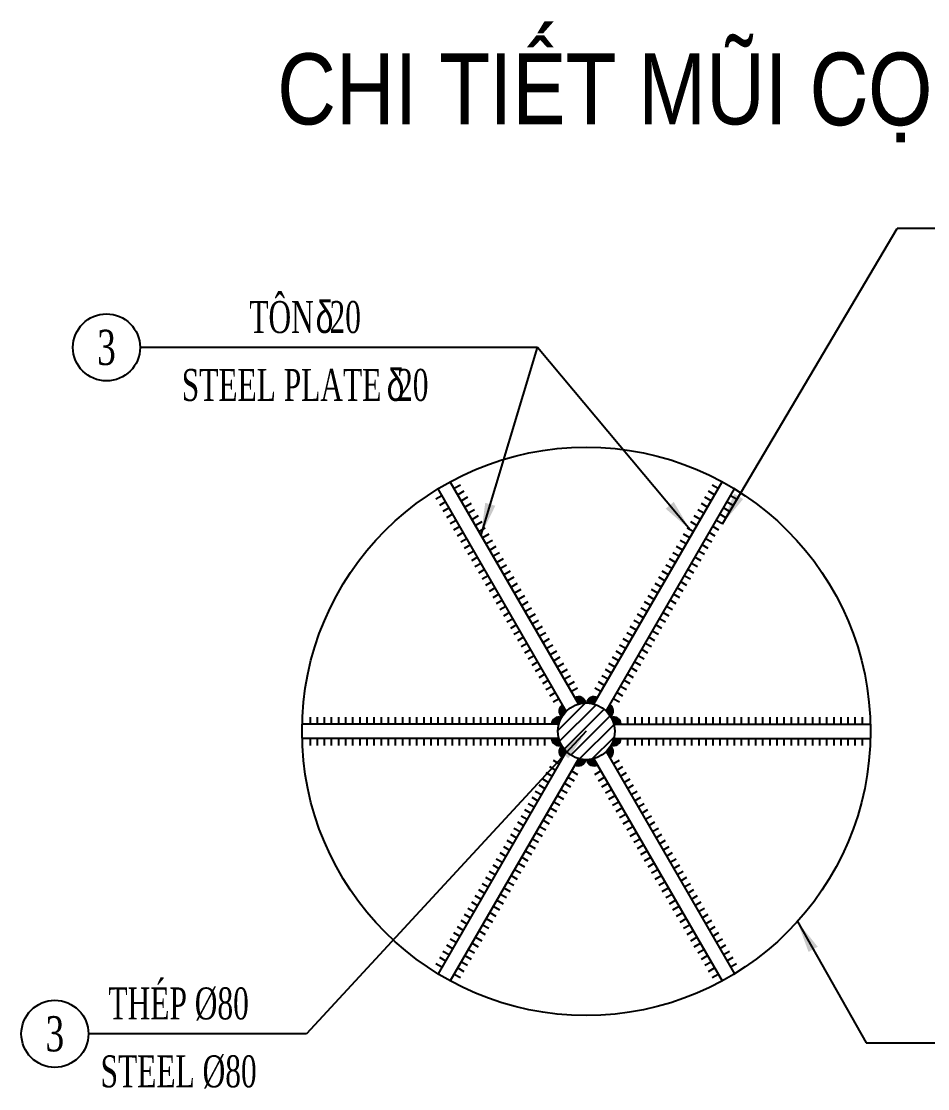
# Model space of a CAD drawing. Extents: x -687 to 808890, y -259 to 107959.
# Drawn here: x 797902 to 799178, y 84338 to 85840 of the extents above; entities that cross this region are included whole.
import ezdxf
from ezdxf.enums import TextEntityAlignment as Align

# ---------------------------------------------------------------- set-up
doc = ezdxf.new("R2010")
doc.units = 0
doc.header["$MEASUREMENT"] = 0
doc.layers.get('0').update_dxf_attribs({"color": 3, "linetype": 'CONTINUOUS'})
for name, color, linetype in [('Han', 7, 'CONTINUOUS'), ('Hatch', 5, 'CONTINUOUS'), ('Kich thuoc', 4, 'CONTINUOUS'), ('Text', 3, 'CONTINUOUS'), ('Thep dai', 6, 'CONTINUOUS')]:
    doc.layers.add(name, color=color, linetype=linetype)
doc.styles.add('Kichthuoc', font='romans.shx', dxfattribs={"width": 0.6})
doc.styles.get("Standard").update_dxf_attribs({"font": 'vntimeh.shx', "width": 0.65})
doc.styles.add('SYMBOL', font='greeks.shx', dxfattribs={"width": 0.8})
doc.styles.add('Ten', font='VHARIALN.TTF')
doc.dimstyles.new('Le 250', dxfattribs={"dimscale": 250, "dimtxt": 0.22, "dimasz": 0.18, "dimexe": 0.1, "dimexo": 0.2, "dimgap": 0.1, "dimtad": 1, "dimdec": 0, "dimzin": 0, "dimdsep": 46, "dimtxsty": 'Kichthuoc', "dimblk": 'ARCHTICK', "dimcen": 0, "dimdle": 0.1, "dimclrd": 2, "dimclre": 2, "dimclrt": 256, "dimadec": 0, "dimazin": 0, "dimtfac": 1, "dimtdec": 0, "dimtix": 1, "dimtmove": 2, "dimatfit": 3, "dimfxl": 1, "dimtolj": 1, "dimtzin": 0, "dimarcsym": 0})

# ---------------------------------------------------------------- blocks, each defined once
blk = doc.blocks.new('_ArchTick')
at = {"color": 0, "linetype": 'ByBlock', "const_width": 0.15}
blk.add_lwpolyline([(-0.5, -0.5), (0.5, 0.5)], dxfattribs=at)

msp = doc.modelspace()

# ---------------------------------------------------------------- hatches: boundary and pattern name
at = {"layer": 'Han'}
for points in [[(798681.7, 84888, -0.529798), (798696.6, 84880.8, 0.062746), (798686.7, 84879.4)], [(798713.2, 84888, 0.529798), (798698.3, 84880.8, -0.062746), (798708.2, 84879.4)], [(798664.4, 84878, 0.529798), (798663.2, 84861.5, -0.062746), (798669.4, 84869.4)], [(798730.5, 84878, -0.529798), (798731.7, 84861.5, 0.062746), (798725.5, 84869.4)], [(798648.7, 84850.8, -0.529798), (798662.4, 84860.1, 0.062746), (798658.7, 84850.8)], [(798746.2, 84850.8, 0.529798), (798732.5, 84860.1, -0.062746), (798736.2, 84850.8)], [(798648.7, 84830.8, 0.529798), (798662.4, 84821.5, -0.062746), (798658.7, 84830.8)], [(798746.2, 84830.8, -0.529798), (798732.5, 84821.5, 0.062746), (798736.2, 84830.8)], [(798664.4, 84803.6, -0.529798), (798663.2, 84820.1, 0.062746), (798669.4, 84812.3)], [(798730.5, 84803.6, 0.529798), (798731.7, 84820.1, -0.062746), (798725.5, 84812.3)], [(798681.7, 84793.6, 0.529798), (798696.6, 84800.8, -0.062746), (798686.7, 84802.3)], [(798713.2, 84793.6, -0.529798), (798698.3, 84800.8, 0.062746), (798708.2, 84802.3)]]:
    msp.add_hatch(color=256, dxfattribs=at).paths.add_polyline_path(points)
at = {"layer": 'Hatch'}
h = msp.add_hatch(dxfattribs=at)
h.set_pattern_fill('ANSI31', color=256, scale=100, style=0)
h.set_pattern_definition([(45, (-6946.069, -22034.06), (-8.83883476, 8.83883476), [])])
h.paths.add_polyline_path([(798657.5, 84840.8, 1), (798737.5, 84840.8, 1)])

# ---------------------------------------------------------------- linework, layer by layer
for p, q in [((798686.7, 84879.4), (798506.2, 85192.1)), ((798708.2, 84879.4), (798888.7, 85192.1)), ((798669.4, 84869.4), (798488.9, 85182.1)), ((798725.5, 84869.4), (798906, 85182.1)), ((798658.7, 84850.8), (798297.6, 84850.8)), ((798736.2, 84850.8), (799097.3, 84850.8)), ((798658.7, 84830.8), (798297.6, 84830.8)), ((798736.2, 84830.8), (799097.3, 84830.8)), ((798669.4, 84812.3), (798488.9, 84499.5)), ((798725.5, 84812.3), (798906, 84499.5)), ((798686.7, 84802.3), (798506.2, 84489.5)), ((798708.2, 84802.3), (798888.7, 84489.5))]:
    msp.add_line(p, q)
msp.add_circle((798697.5, 84840.8), 400)
at = {"layer": 'Han'}
for p, q in [((798520.4, 85187.5), (798511.7, 85182.5)), ((798883.2, 85182.5), (798874.5, 85187.5)), ((798494.4, 85172.5), (798485.8, 85167.5)), ((798525.4, 85178.8), (798516.7, 85173.8)), ((798530.4, 85170.2), (798521.7, 85165.2)), ((798873.2, 85165.2), (798864.5, 85170.2)), ((798878.2, 85173.8), (798869.5, 85178.8)), ((798909.1, 85167.5), (798900.5, 85172.5)), ((798499.4, 85163.8), (798490.8, 85158.8)), ((798504.4, 85155.2), (798495.8, 85150.2)), ((798535.4, 85161.5), (798526.7, 85156.5)), ((798868.2, 85156.5), (798859.5, 85161.5)), ((798899.1, 85150.2), (798890.5, 85155.2)), ((798904.1, 85158.8), (798895.5, 85163.8)), ((798509.4, 85146.5), (798500.8, 85141.5)), ((798540.4, 85152.8), (798531.7, 85147.8)), ((798545.4, 85144.2), (798536.7, 85139.2)), ((798858.2, 85139.2), (798849.5, 85144.2)), ((798863.2, 85147.8), (798854.5, 85152.8)), ((798894.1, 85141.5), (798885.5, 85146.5)), ((798514.4, 85137.8), (798505.8, 85132.8)), ((798519.4, 85129.2), (798510.8, 85124.2)), ((798550.4, 85135.5), (798541.7, 85130.5)), ((798555.4, 85126.9), (798546.7, 85121.9)), ((798848.2, 85121.9), (798839.5, 85126.9)), ((798853.2, 85130.5), (798844.5, 85135.5)), ((798884.1, 85124.2), (798875.5, 85129.2)), ((798889.1, 85132.8), (798880.5, 85137.8)), ((798524.4, 85120.5), (798515.8, 85115.5)), ((798529.4, 85111.9), (798520.8, 85106.9)), ((798560.4, 85118.2), (798551.7, 85113.2)), ((798843.2, 85113.2), (798834.5, 85118.2)), ((798874.1, 85106.9), (798865.5, 85111.9)), ((798879.1, 85115.5), (798870.5, 85120.5)), ((798534.4, 85103.2), (798525.8, 85098.2)), ((798565.4, 85109.5), (798556.7, 85104.5)), ((798570.4, 85100.9), (798561.7, 85095.9)), ((798833.2, 85095.9), (798824.5, 85100.9)), ((798838.2, 85104.5), (798829.5, 85109.5)), ((798869.1, 85098.2), (798860.5, 85103.2)), ((798539.4, 85094.5), (798530.8, 85089.5)), ((798544.4, 85085.9), (798535.8, 85080.9)), ((798575.4, 85092.2), (798566.7, 85087.2)), ((798580.4, 85083.6), (798571.7, 85078.6)), ((798823.2, 85078.6), (798814.5, 85083.6)), ((798828.2, 85087.2), (798819.5, 85092.2)), ((798859.1, 85080.9), (798850.5, 85085.9)), ((798864.1, 85089.5), (798855.5, 85094.5)), ((798549.4, 85077.2), (798540.8, 85072.2)), ((798554.4, 85068.6), (798545.8, 85063.6)), ((798585.4, 85074.9), (798576.7, 85069.9)), ((798590.4, 85066.2), (798581.7, 85061.2)), ((798813.2, 85061.2), (798804.5, 85066.2)), ((798818.2, 85069.9), (798809.5, 85074.9)), ((798849.1, 85063.6), (798840.5, 85068.6)), ((798854.1, 85072.2), (798845.5, 85077.2)), ((798559.4, 85059.9), (798550.8, 85054.9)), ((798564.4, 85051.2), (798555.8, 85046.2)), ((798595.4, 85057.6), (798586.7, 85052.6)), ((798808.2, 85052.6), (798799.5, 85057.6)), ((798839.1, 85046.2), (798830.5, 85051.2)), ((798844.1, 85054.9), (798835.5, 85059.9)), ((798569.4, 85042.6), (798560.8, 85037.6)), ((798600.4, 85048.9), (798591.7, 85043.9)), ((798605.4, 85040.3), (798596.7, 85035.3)), ((798798.2, 85035.3), (798789.5, 85040.3)), ((798803.2, 85043.9), (798794.5, 85048.9)), ((798834.1, 85037.6), (798825.5, 85042.6)), ((798574.4, 85033.9), (798565.8, 85028.9)), ((798579.4, 85025.3), (798570.8, 85020.3)), ((798610.4, 85031.6), (798601.7, 85026.6)), ((798615.4, 85022.9), (798606.7, 85017.9)), ((798788.2, 85017.9), (798779.5, 85022.9)), ((798793.2, 85026.6), (798784.5, 85031.6)), ((798824.1, 85020.3), (798815.5, 85025.3)), ((798829.1, 85028.9), (798820.5, 85033.9)), ((798584.4, 85016.6), (798575.8, 85011.6)), ((798589.4, 85007.9), (798580.8, 85002.9)), ((798620.4, 85014.3), (798611.7, 85009.3)), ((798625.4, 85005.6), (798616.7, 85000.6)), ((798778.2, 85000.6), (798769.5, 85005.6)), ((798783.2, 85009.3), (798774.5, 85014.3)), ((798814.1, 85002.9), (798805.5, 85007.9)), ((798819.1, 85011.6), (798810.5, 85016.6)), ((798594.4, 84999.3), (798585.8, 84994.3)), ((798599.4, 84990.6), (798590.8, 84985.6)), ((798630.4, 84997), (798621.7, 84992)), ((798773.2, 84992), (798764.5, 84997)), ((798804.1, 84985.6), (798795.5, 84990.6)), ((798809.1, 84994.3), (798800.5, 84999.3)), ((798604.4, 84982), (798595.8, 84977)), ((798635.4, 84988.3), (798626.7, 84983.3)), ((798640.4, 84979.6), (798631.7, 84974.6)), ((798763.2, 84974.6), (798754.5, 84979.6)), ((798768.2, 84983.3), (798759.5, 84988.3)), ((798799.1, 84977), (798790.5, 84982)), ((798609.4, 84973.3), (798600.8, 84968.3)), ((798614.4, 84964.6), (798605.8, 84959.6)), ((798645.4, 84971), (798636.7, 84966)), ((798650.4, 84962.3), (798641.7, 84957.3)), ((798753.2, 84957.3), (798744.5, 84962.3)), ((798758.2, 84966), (798749.5, 84971)), ((798789.1, 84959.6), (798780.5, 84964.6)), ((798794.1, 84968.3), (798785.5, 84973.3)), ((798619.4, 84956), (798610.8, 84951)), ((798624.4, 84947.3), (798615.8, 84942.3)), ((798655.4, 84953.7), (798646.7, 84948.7)), ((798660.4, 84945), (798651.7, 84940)), ((798743.2, 84940), (798734.5, 84945)), ((798748.2, 84948.7), (798739.5, 84953.7)), ((798779.1, 84942.3), (798770.5, 84947.3)), ((798784.1, 84951), (798775.5, 84956)), ((798629.4, 84938.7), (798620.8, 84933.7)), ((798634.4, 84930), (798625.8, 84925)), ((798665.4, 84936.3), (798656.7, 84931.3)), ((798738.2, 84931.3), (798729.5, 84936.3)), ((798769.1, 84925), (798760.5, 84930)), ((798774.1, 84933.7), (798765.5, 84938.7)), ((798639.4, 84921.3), (798630.8, 84916.3)), ((798670.4, 84927.7), (798661.7, 84922.7)), ((798675.4, 84919), (798666.7, 84914)), ((798728.2, 84914), (798719.5, 84919)), ((798733.2, 84922.7), (798724.5, 84927.7)), ((798764.1, 84916.3), (798755.5, 84921.3)), ((798644.4, 84912.7), (798635.8, 84907.7)), ((798649.4, 84904), (798640.8, 84899)), ((798680.4, 84910.4), (798671.7, 84905.4)), ((798685.4, 84901.7), (798676.7, 84896.7)), ((798718.2, 84896.7), (798709.5, 84901.7)), ((798723.2, 84905.4), (798714.5, 84910.4)), ((798754.1, 84899), (798745.5, 84904)), ((798759.1, 84907.7), (798750.5, 84912.7)), ((798654.4, 84895.4), (798645.8, 84890.4)), ((798659.4, 84886.7), (798650.8, 84881.7)), ((798744.1, 84881.7), (798735.5, 84886.7)), ((798749.1, 84890.4), (798740.5, 84895.4)), ((798308.7, 84860.8), (798308.7, 84850.8)), ((798318.7, 84860.8), (798318.7, 84850.8)), ((798328.7, 84860.8), (798328.7, 84850.8)), ((798338.7, 84860.8), (798338.7, 84850.8)), ((798348.7, 84860.8), (798348.7, 84850.8)), ((798358.7, 84860.8), (798358.7, 84850.8)), ((798368.7, 84860.8), (798368.7, 84850.8)), ((798378.7, 84860.8), (798378.7, 84850.8)), ((798388.7, 84860.8), (798388.7, 84850.8)), ((798398.7, 84860.8), (798398.7, 84850.8)), ((798408.7, 84860.8), (798408.7, 84850.8)), ((798418.7, 84860.8), (798418.7, 84850.8)), ((798428.7, 84860.8), (798428.7, 84850.8)), ((798438.7, 84860.8), (798438.7, 84850.8)), ((798448.7, 84860.8), (798448.7, 84850.8)), ((798458.7, 84860.8), (798458.7, 84850.8)), ((798468.7, 84860.8), (798468.7, 84850.8)), ((798478.7, 84860.8), (798478.7, 84850.8)), ((798488.7, 84860.8), (798488.7, 84850.8)), ((798498.7, 84860.8), (798498.7, 84850.8)), ((798508.7, 84860.8), (798508.7, 84850.8)), ((798518.7, 84860.8), (798518.7, 84850.8)), ((798528.7, 84860.8), (798528.7, 84850.8)), ((798538.7, 84860.8), (798538.7, 84850.8)), ((798548.7, 84860.8), (798548.7, 84850.8)), ((798558.7, 84860.8), (798558.7, 84850.8)), ((798568.7, 84860.8), (798568.7, 84850.8)), ((798578.7, 84860.8), (798578.7, 84850.8)), ((798588.7, 84860.8), (798588.7, 84850.8)), ((798598.7, 84860.8), (798598.7, 84850.8)), ((798608.7, 84860.8), (798608.7, 84850.8)), ((798618.7, 84860.8), (798618.7, 84850.8)), ((798628.7, 84860.8), (798628.7, 84850.8)), ((798638.7, 84860.8), (798638.7, 84850.8)), ((798756.2, 84850.8), (798756.2, 84860.8)), ((798766.2, 84850.8), (798766.2, 84860.8)), ((798776.2, 84850.8), (798776.2, 84860.8)), ((798786.2, 84850.8), (798786.2, 84860.8)), ((798796.2, 84850.8), (798796.2, 84860.8)), ((798806.2, 84850.8), (798806.2, 84860.8)), ((798816.2, 84850.8), (798816.2, 84860.8)), ((798826.2, 84850.8), (798826.2, 84860.8)), ((798836.2, 84850.8), (798836.2, 84860.8)), ((798846.2, 84850.8), (798846.2, 84860.8)), ((798856.2, 84850.8), (798856.2, 84860.8)), ((798866.2, 84850.8), (798866.2, 84860.8)), ((798876.2, 84850.8), (798876.2, 84860.8)), ((798886.2, 84850.8), (798886.2, 84860.8)), ((798896.2, 84850.8), (798896.2, 84860.8)), ((798906.2, 84850.8), (798906.2, 84860.8)), ((798916.2, 84850.8), (798916.2, 84860.8)), ((798926.2, 84850.8), (798926.2, 84860.8)), ((798936.2, 84850.8), (798936.2, 84860.8)), ((798946.2, 84850.8), (798946.2, 84860.8)), ((798956.2, 84850.8), (798956.2, 84860.8)), ((798966.2, 84850.8), (798966.2, 84860.8)), ((798976.2, 84850.8), (798976.2, 84860.8)), ((798986.2, 84850.8), (798986.2, 84860.8)), ((798996.2, 84850.8), (798996.2, 84860.8)), ((799006.2, 84850.8), (799006.2, 84860.8)), ((799016.2, 84850.8), (799016.2, 84860.8)), ((799026.2, 84850.8), (799026.2, 84860.8)), ((799036.2, 84850.8), (799036.2, 84860.8)), ((799046.2, 84850.8), (799046.2, 84860.8)), ((799056.2, 84850.8), (799056.2, 84860.8)), ((799066.2, 84850.8), (799066.2, 84860.8)), ((799076.2, 84850.8), (799076.2, 84860.8)), ((799086.2, 84850.8), (799086.2, 84860.8)), ((798308.7, 84830.8), (798308.7, 84820.8)), ((798318.7, 84830.8), (798318.7, 84820.8)), ((798328.7, 84830.8), (798328.7, 84820.8)), ((798338.7, 84830.8), (798338.7, 84820.8)), ((798348.7, 84830.8), (798348.7, 84820.8)), ((798358.7, 84830.8), (798358.7, 84820.8)), ((798368.7, 84830.8), (798368.7, 84820.8)), ((798378.7, 84830.8), (798378.7, 84820.8)), ((798388.7, 84830.8), (798388.7, 84820.8)), ((798398.7, 84830.8), (798398.7, 84820.8)), ((798408.7, 84830.8), (798408.7, 84820.8)), ((798418.7, 84830.8), (798418.7, 84820.8)), ((798428.7, 84830.8), (798428.7, 84820.8)), ((798438.7, 84830.8), (798438.7, 84820.8)), ((798448.7, 84830.8), (798448.7, 84820.8)), ((798458.7, 84830.8), (798458.7, 84820.8)), ((798468.7, 84830.8), (798468.7, 84820.8)), ((798478.7, 84830.8), (798478.7, 84820.8)), ((798488.7, 84830.8), (798488.7, 84820.8)), ((798498.7, 84830.8), (798498.7, 84820.8)), ((798508.7, 84830.8), (798508.7, 84820.8)), ((798518.7, 84830.8), (798518.7, 84820.8)), ((798528.7, 84830.8), (798528.7, 84820.8)), ((798538.7, 84830.8), (798538.7, 84820.8)), ((798548.7, 84830.8), (798548.7, 84820.8)), ((798558.7, 84830.8), (798558.7, 84820.8)), ((798568.7, 84830.8), (798568.7, 84820.8)), ((798578.7, 84830.8), (798578.7, 84820.8)), ((798588.7, 84830.8), (798588.7, 84820.8)), ((798598.7, 84830.8), (798598.7, 84820.8)), ((798608.7, 84830.8), (798608.7, 84820.8)), ((798618.7, 84830.8), (798618.7, 84820.8)), ((798628.7, 84830.8), (798628.7, 84820.8)), ((798638.7, 84830.8), (798638.7, 84820.8)), ((798756.2, 84820.8), (798756.2, 84830.8)), ((798766.2, 84820.8), (798766.2, 84830.8)), ((798776.2, 84820.8), (798776.2, 84830.8)), ((798786.2, 84820.8), (798786.2, 84830.8)), ((798796.2, 84820.8), (798796.2, 84830.8)), ((798806.2, 84820.8), (798806.2, 84830.8)), ((798816.2, 84820.8), (798816.2, 84830.8)), ((798826.2, 84820.8), (798826.2, 84830.8)), ((798836.2, 84820.8), (798836.2, 84830.8)), ((798846.2, 84820.8), (798846.2, 84830.8)), ((798856.2, 84820.8), (798856.2, 84830.8)), ((798866.2, 84820.8), (798866.2, 84830.8)), ((798876.2, 84820.8), (798876.2, 84830.8)), ((798886.2, 84820.8), (798886.2, 84830.8)), ((798896.2, 84820.8), (798896.2, 84830.8)), ((798906.2, 84820.8), (798906.2, 84830.8)), ((798916.2, 84820.8), (798916.2, 84830.8)), ((798926.2, 84820.8), (798926.2, 84830.8)), ((798936.2, 84820.8), (798936.2, 84830.8)), ((798946.2, 84820.8), (798946.2, 84830.8)), ((798956.2, 84820.8), (798956.2, 84830.8)), ((798966.2, 84820.8), (798966.2, 84830.8)), ((798976.2, 84820.8), (798976.2, 84830.8)), ((798986.2, 84820.8), (798986.2, 84830.8)), ((798996.2, 84820.8), (798996.2, 84830.8)), ((799006.2, 84820.8), (799006.2, 84830.8)), ((799016.2, 84820.8), (799016.2, 84830.8)), ((799026.2, 84820.8), (799026.2, 84830.8)), ((799036.2, 84820.8), (799036.2, 84830.8)), ((799046.2, 84820.8), (799046.2, 84830.8)), ((799056.2, 84820.8), (799056.2, 84830.8)), ((799066.2, 84820.8), (799066.2, 84830.8)), ((799076.2, 84820.8), (799076.2, 84830.8)), ((799086.2, 84820.8), (799086.2, 84830.8)), ((798650.8, 84800), (798659.4, 84795)), ((798735.5, 84795), (798744.1, 84800)), ((798640.8, 84782.7), (798649.4, 84777.7)), ((798645.8, 84791.3), (798654.4, 84786.3)), ((798676.7, 84785), (798685.4, 84780)), ((798709.5, 84780), (798718.2, 84785)), ((798740.5, 84786.3), (798749.1, 84791.3)), ((798745.5, 84777.7), (798754.1, 84782.7)), ((798630.8, 84765.3), (798639.4, 84760.3)), ((798635.8, 84774), (798644.4, 84769)), ((798666.7, 84767.7), (798675.4, 84762.7)), ((798671.7, 84776.3), (798680.4, 84771.3)), ((798714.5, 84771.3), (798723.2, 84776.3)), ((798719.5, 84762.7), (798728.2, 84767.7)), ((798750.5, 84769), (798759.1, 84774)), ((798755.5, 84760.3), (798764.1, 84765.3)), ((798625.8, 84756.7), (798634.4, 84751.7)), ((798656.7, 84750.3), (798665.4, 84745.3)), ((798661.7, 84759), (798670.4, 84754)), ((798724.5, 84754), (798733.2, 84759)), ((798729.5, 84745.3), (798738.2, 84750.3)), ((798760.5, 84751.7), (798769.1, 84756.7)), ((798615.8, 84739.4), (798624.4, 84734.4)), ((798620.8, 84748), (798629.4, 84743)), ((798651.7, 84741.7), (798660.4, 84736.7)), ((798734.5, 84736.7), (798743.2, 84741.7)), ((798765.5, 84743), (798774.1, 84748)), ((798770.5, 84734.4), (798779.1, 84739.4)), ((798605.8, 84722), (798614.4, 84717)), ((798610.8, 84730.7), (798619.4, 84725.7)), ((798641.7, 84724.4), (798650.4, 84719.4)), ((798646.7, 84733), (798655.4, 84728)), ((798739.5, 84728), (798748.2, 84733)), ((798744.5, 84719.4), (798753.2, 84724.4)), ((798775.5, 84725.7), (798784.1, 84730.7)), ((798780.5, 84717), (798789.1, 84722)), ((798595.8, 84704.7), (798604.4, 84699.7)), ((798600.8, 84713.4), (798609.4, 84708.4)), ((798631.7, 84707), (798640.4, 84702)), ((798636.7, 84715.7), (798645.4, 84710.7)), ((798749.5, 84710.7), (798758.2, 84715.7)), ((798754.5, 84702), (798763.2, 84707)), ((798785.5, 84708.4), (798794.1, 84713.4)), ((798790.5, 84699.7), (798799.1, 84704.7)), ((798590.8, 84696.1), (798599.4, 84691.1)), ((798621.7, 84689.7), (798630.4, 84684.7)), ((798626.7, 84698.4), (798635.4, 84693.4)), ((798759.5, 84693.4), (798768.2, 84698.4)), ((798764.5, 84684.7), (798773.2, 84689.7)), ((798795.5, 84691.1), (798804.1, 84696.1)), ((798580.8, 84678.7), (798589.4, 84673.7)), ((798585.8, 84687.4), (798594.4, 84682.4)), ((798616.7, 84681.1), (798625.4, 84676.1)), ((798769.5, 84676.1), (798778.2, 84681.1)), ((798800.5, 84682.4), (798809.1, 84687.4)), ((798805.5, 84673.7), (798814.1, 84678.7)), ((798570.8, 84661.4), (798579.4, 84656.4)), ((798575.8, 84670.1), (798584.4, 84665.1)), ((798606.7, 84663.7), (798615.4, 84658.7)), ((798611.7, 84672.4), (798620.4, 84667.4)), ((798774.5, 84667.4), (798783.2, 84672.4)), ((798779.5, 84658.7), (798788.2, 84663.7)), ((798810.5, 84665.1), (798819.1, 84670.1)), ((798815.5, 84656.4), (798824.1, 84661.4)), ((798565.8, 84652.8), (798574.4, 84647.8)), ((798596.7, 84646.4), (798605.4, 84641.4)), ((798601.7, 84655.1), (798610.4, 84650.1)), ((798784.5, 84650.1), (798793.2, 84655.1)), ((798789.5, 84641.4), (798798.2, 84646.4)), ((798820.5, 84647.8), (798829.1, 84652.8)), ((798555.8, 84635.4), (798564.4, 84630.4)), ((798560.8, 84644.1), (798569.4, 84639.1)), ((798591.7, 84637.8), (798600.4, 84632.8)), ((798794.5, 84632.8), (798803.2, 84637.8)), ((798825.5, 84639.1), (798834.1, 84644.1)), ((798830.5, 84630.4), (798839.1, 84635.4)), ((798545.8, 84618.1), (798554.4, 84613.1)), ((798550.8, 84626.8), (798559.4, 84621.8)), ((798581.7, 84620.4), (798590.4, 84615.4)), ((798586.7, 84629.1), (798595.4, 84624.1)), ((798799.5, 84624.1), (798808.2, 84629.1)), ((798804.5, 84615.4), (798813.2, 84620.4)), ((798835.5, 84621.8), (798844.1, 84626.8)), ((798840.5, 84613.1), (798849.1, 84618.1)), ((798535.8, 84600.8), (798544.4, 84595.8)), ((798540.8, 84609.5), (798549.4, 84604.5)), ((798571.7, 84603.1), (798580.4, 84598.1)), ((798576.7, 84611.8), (798585.4, 84606.8)), ((798809.5, 84606.8), (798818.2, 84611.8)), ((798814.5, 84598.1), (798823.2, 84603.1)), ((798845.5, 84604.5), (798854.1, 84609.5)), ((798850.5, 84595.8), (798859.1, 84600.8)), ((798530.8, 84592.1), (798539.4, 84587.1)), ((798561.7, 84585.8), (798570.4, 84580.8)), ((798566.7, 84594.5), (798575.4, 84589.5)), ((798819.5, 84589.5), (798828.2, 84594.5)), ((798824.5, 84580.8), (798833.2, 84585.8)), ((798855.5, 84587.1), (798864.1, 84592.1)), ((798520.8, 84574.8), (798529.4, 84569.8)), ((798525.8, 84583.5), (798534.4, 84578.5)), ((798556.7, 84577.1), (798565.4, 84572.1)), ((798829.5, 84572.1), (798838.2, 84577.1)), ((798860.5, 84578.5), (798869.1, 84583.5)), ((798865.5, 84569.8), (798874.1, 84574.8)), ((798510.8, 84557.5), (798519.4, 84552.5)), ((798515.8, 84566.1), (798524.4, 84561.1)), ((798546.7, 84559.8), (798555.4, 84554.8)), ((798551.7, 84568.5), (798560.4, 84563.5)), ((798834.5, 84563.5), (798843.2, 84568.5)), ((798839.5, 84554.8), (798848.2, 84559.8)), ((798870.5, 84561.1), (798879.1, 84566.1)), ((798875.5, 84552.5), (798884.1, 84557.5)), ((798500.8, 84540.2), (798509.4, 84535.2)), ((798505.8, 84548.8), (798514.4, 84543.8)), ((798536.7, 84542.5), (798545.4, 84537.5)), ((798541.7, 84551.1), (798550.4, 84546.1)), ((798844.5, 84546.1), (798853.2, 84551.1)), ((798849.5, 84537.5), (798858.2, 84542.5)), ((798880.5, 84543.8), (798889.1, 84548.8)), ((798885.5, 84535.2), (798894.1, 84540.2)), ((798495.8, 84531.5), (798504.4, 84526.5)), ((798526.7, 84525.2), (798535.4, 84520.2)), ((798531.7, 84533.8), (798540.4, 84528.8)), ((798854.5, 84528.8), (798863.2, 84533.8)), ((798859.5, 84520.2), (798868.2, 84525.2)), ((798890.5, 84526.5), (798899.1, 84531.5)), ((798485.8, 84514.2), (798494.4, 84509.2)), ((798490.8, 84522.8), (798499.4, 84517.8)), ((798521.7, 84516.5), (798530.4, 84511.5)), ((798864.5, 84511.5), (798873.2, 84516.5)), ((798895.5, 84517.8), (798904.1, 84522.8)), ((798900.5, 84509.2), (798909.1, 84514.2)), ((798511.7, 84499.2), (798520.4, 84494.2)), ((798516.7, 84507.8), (798525.4, 84502.8)), ((798869.5, 84502.8), (798878.2, 84507.8)), ((798874.5, 84494.2), (798883.2, 84499.2))]:
    msp.add_line(p, q, dxfattribs=at)
for centre, start, end in [((798686.7, 84879.4), 8.3417, 120), ((798708.2, 84879.4), 60, 171.6583), ((798669.4, 84869.4), 120, 231.6583), ((798725.5, 84869.4), 308.3417, 60), ((798658.7, 84850.8), 68.3417, 180), ((798736.2, 84850.8), 0, 111.6583), ((798658.7, 84830.8), 180, 291.6583), ((798736.2, 84830.8), 248.3417, 0), ((798669.4, 84812.3), 128.3417, 240), ((798725.5, 84812.3), 300, 51.6583), ((798686.7, 84802.3), 240, 351.6583), ((798708.2, 84802.3), 188.3417, 300)]:
    msp.add_arc(centre, 10, start, end, dxfattribs=at)
at = {"layer": 'Kich thuoc', "color": 2}
msp.add_line((799766.7, 85548.8), (799135.1, 85548.8), dxfattribs=at)
at = {"layer": 'Text'}
for centre in [(798022.3, 85381.2), (797949.6, 84415)]:
    msp.add_circle(centre, 47.2, dxfattribs=at)
at = {"layer": 'Thep dai'}
msp.add_circle((798697.5, 84840.8), 40, dxfattribs=at)

# ---------------------------------------------------------------- texts
at = {"layer": 'Text', "color": 3, "style": 'Ten'}
msp.add_text('Chi tiÕt mòi cäc (details of pile tip)', height=100, dxfattribs=at).set_placement((799397.7, 85695.1), align=Align.CENTER)
at = {"layer": 'Text', "width": 0.65}
for s, p in [('t«n  20', (798301.8, 85401.5)), ('steel plate  20', (798301.8, 85305.9)), ('thÐp %%c80', (798123.8, 84435.3)), ('steel %%c80', (798123.8, 84339.7))]:
    msp.add_text(s, height=45, dxfattribs=at).set_placement(p, align=Align.CENTER)
at = {"layer": 'Text', "style": 'SYMBOL', "width": 0.75}
for p in [(798316.6, 85401.5), (798416.6, 85305.9)]:
    msp.add_text('d', height=45, dxfattribs=at).set_placement(p)
at = {"layer": 'Text', "width": 0.7}
for p in [(798022.3, 85381.2), (797949.6, 84415)]:
    msp.add_text('3', height=49.5, dxfattribs=at).set_placement(p, align=Align.MIDDLE)

# ---------------------------------------------------------------- leaders
at = {"layer": 'Kich thuoc'}
for points, override in [([(798889.1, 85132.8), (799135.1, 85548.8)], {"dimtad": 0}), ([(798843.8, 85124.4), (798629.1, 85381.2), (798069.5, 85381.2)], {"dimtad": 0}), ([(798549.4, 85117.3), (798629.1, 85381.2)], {"dimtad": 0}), ([(798697.5, 84840.8), (798303.7, 84415), (797996.9, 84415)], {"dimtad": 0}), ([(798994.6, 84573.1), (799091.4, 84402.3), (799606.6, 84402.3)], {"dimgap": 0.1, "dimtad": 0})]:
    msp.add_leader(points, dimstyle='Le 250', override=override, dxfattribs=at)

doc.saveas('drawing.dxf')
